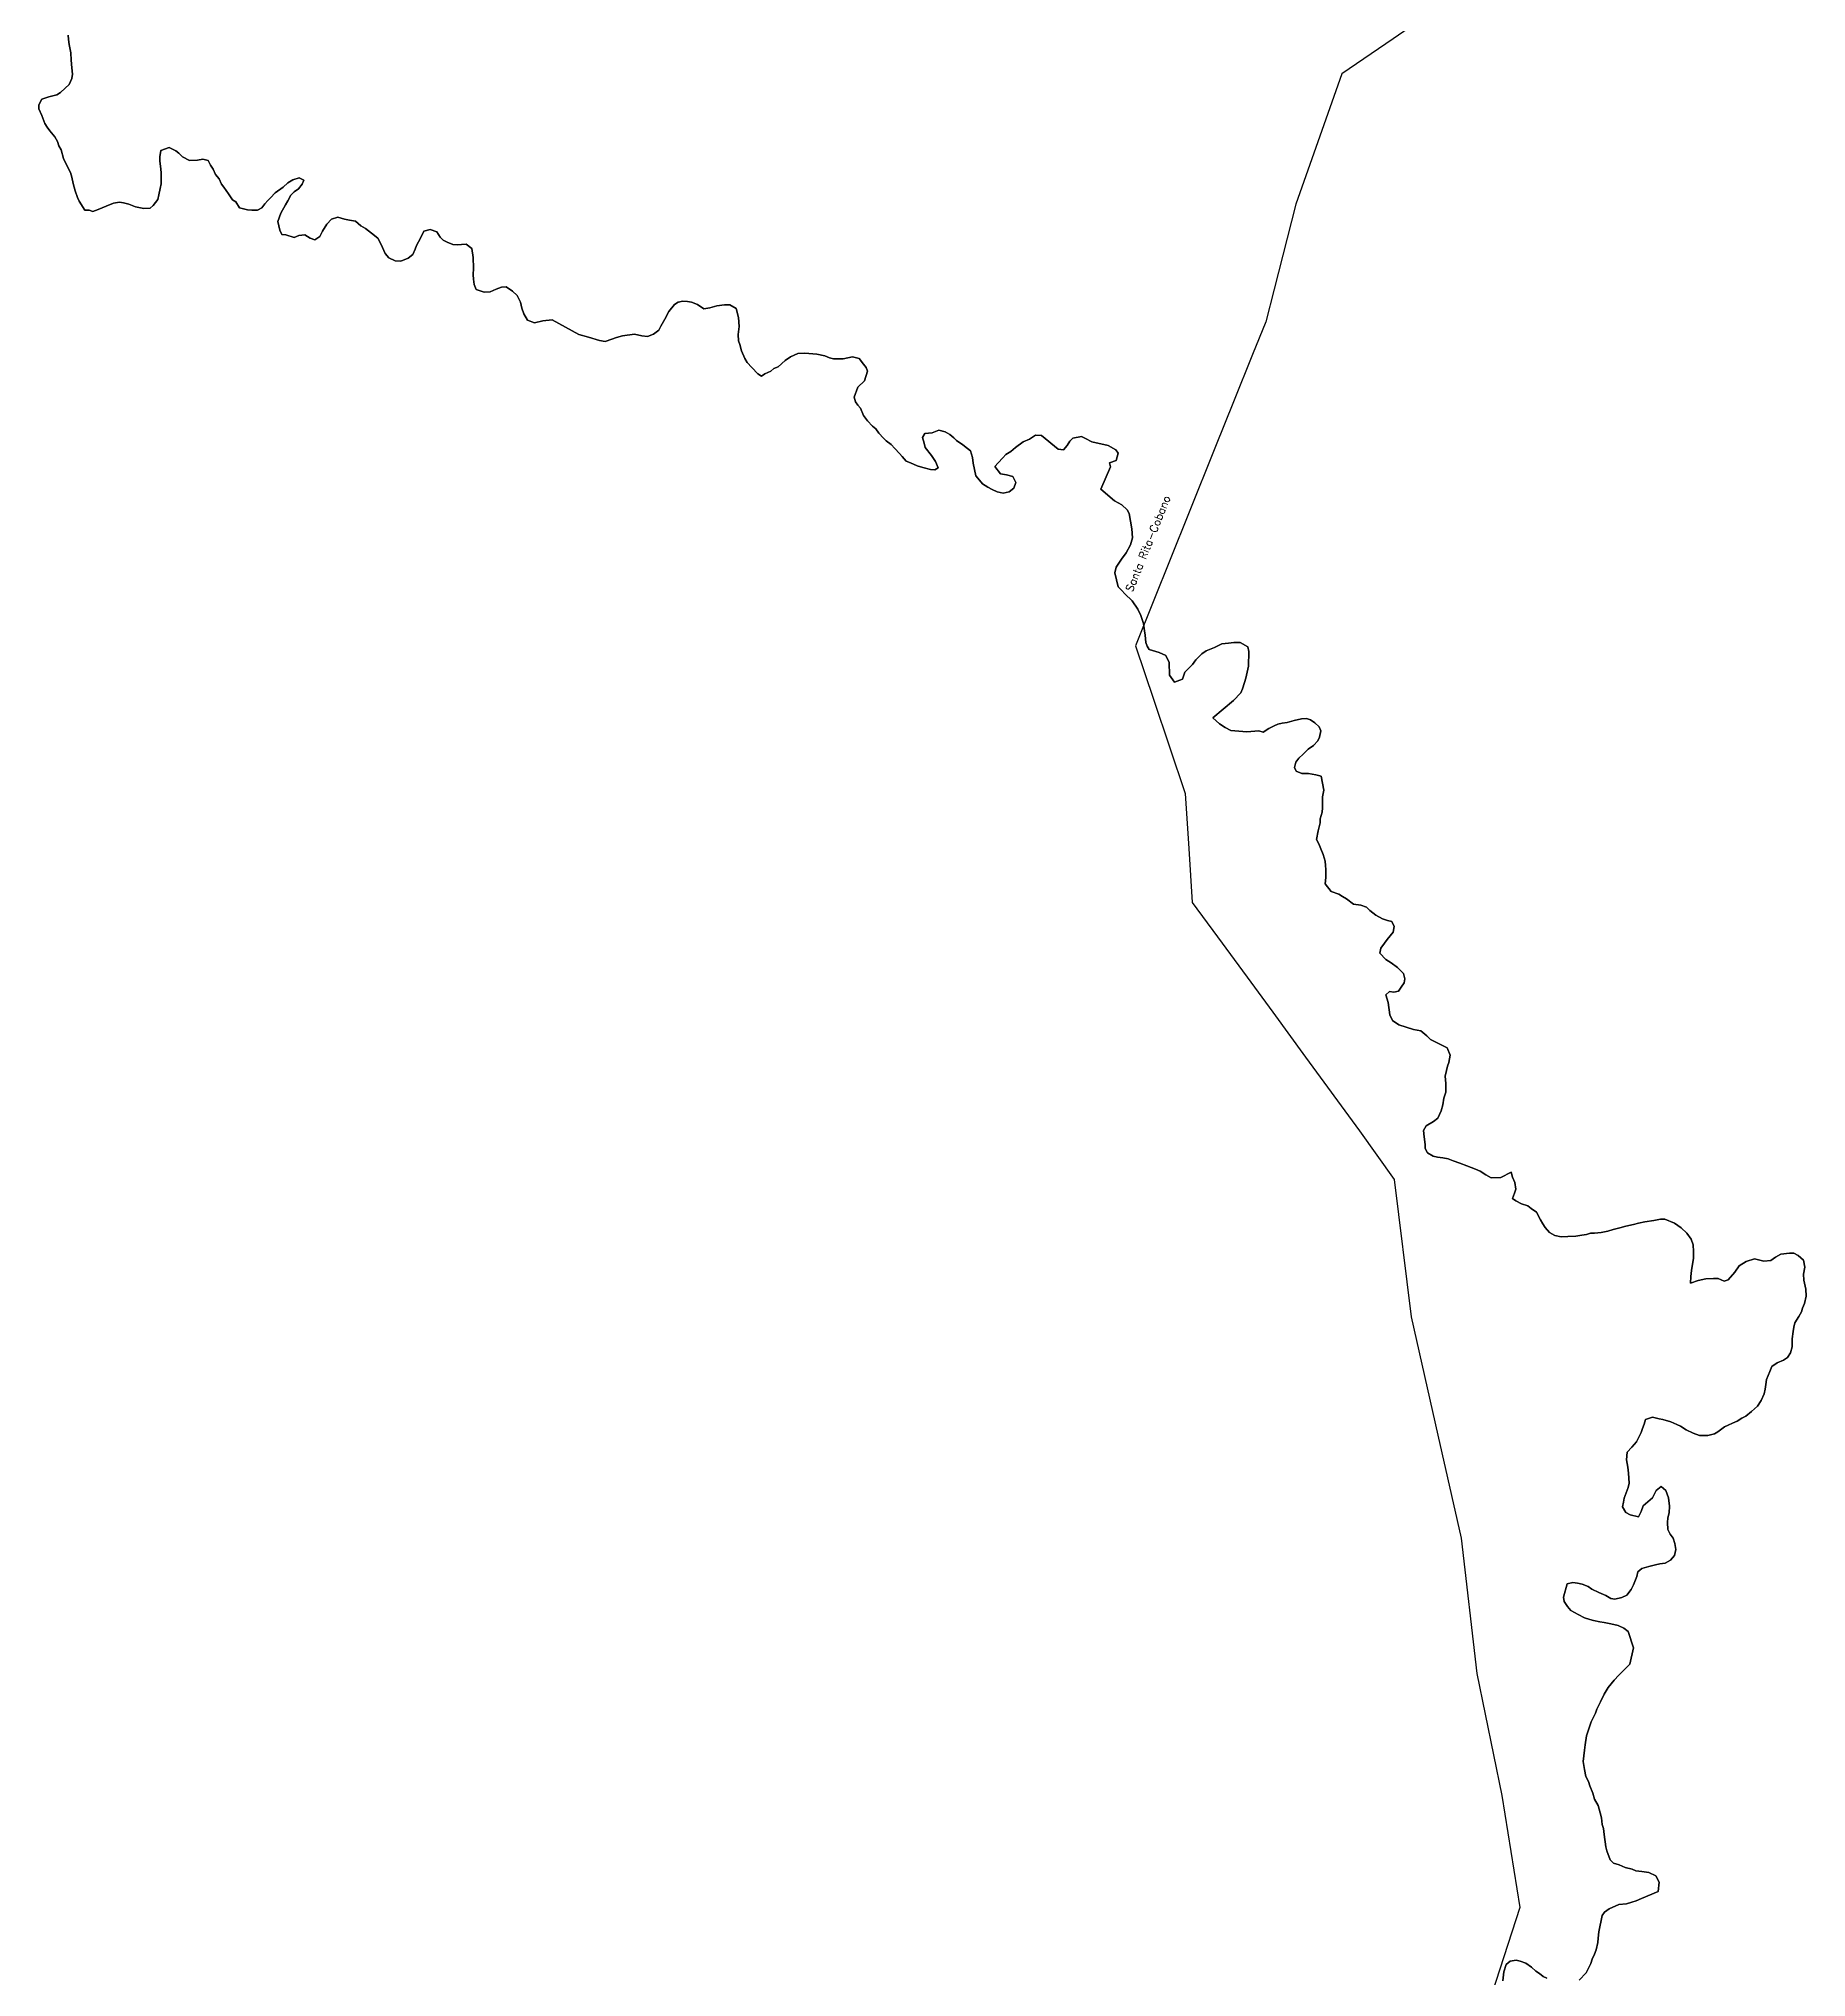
# Model space of a CAD drawing. Extents: x 283583 to 658922, y 889284 to 1241133.
# Drawn here: x 359655 to 371025, y 1085293 to 1097764 of the extents above; entities that cross this region are included whole.
import ezdxf
from ezdxf.enums import TextEntityAlignment as Align

# ---------------------------------------------------------------- set-up
doc = ezdxf.new("R2010")
doc.units = 0
doc.header["$MEASUREMENT"] = 0
for name, color, linetype in [('138 kV', 174, 'Continuous'), ('Circuito', 40, 'Continuous'), ('GUANACASTE', 7, 'Continuous'), ('PUNTARENAS', 7, 'Continuous')]:
    doc.layers.add(name, color=color, linetype=linetype)
doc.styles.add('COMPLEX', font='COMPLEX', dxfattribs={"height": 0.2})

msp = doc.modelspace()

# ---------------------------------------------------------------- linework, layer by layer
at = {"layer": '138 kV'}
msp.add_lwpolyline([(368724, 1098007), (368368, 1097763), (368039, 1097538), (367743, 1096699), (367603, 1096153), (367548, 1095942), (367464, 1095732), (367342, 1095428), (367226, 1095141), (367052, 1094708), (366710, 1093858), (366828, 1093508), (366929, 1093209), (367030, 1092908), (367054, 1092554), (367075, 1092208), (367239, 1091987), (367428, 1091727), (367594, 1091501), (367804, 1091213), (368151, 1090738), (368375, 1090425), (368483, 1089541), (368656, 1088780), (368806, 1088118), (368906, 1087246), (369067, 1086463), (369184, 1085742), (368876, 1084796)], dxfattribs=at)
at = {"layer": 'GUANACASTE', "color": 241, "ltscale": 0.8}
for points in [[(359845, 1097787), (359847, 1097759), (359851, 1097727), (359862, 1097673), (359863, 1097625), (359868, 1097576), (359873, 1097536), (359869, 1097508), (359850, 1097469), (359826, 1097446), (359795, 1097417), (359772, 1097402), (359719, 1097389), (359675, 1097374), (359655, 1097339), (359656, 1097312), (359675, 1097271), (359694, 1097219), (359709, 1097194), (359727, 1097171), (359759, 1097133), (359775, 1097102), (359784, 1097074), (359799, 1097049), (359815, 1096994), (359834, 1096952), (359859, 1096903), (359868, 1096873), (359876, 1096833), (359890, 1096785), (359904, 1096742), (359915, 1096718), (359951, 1096662), (359980, 1096661), (360004, 1096653), (360038, 1096666), (360088, 1096686), (360135, 1096706), (360174, 1096712), (360201, 1096708), (360235, 1096699), (360278, 1096682), (360331, 1096671), (360371, 1096673), (360392, 1096692), (360422, 1096730), (360427, 1096759), (360436, 1096801), (360442, 1096831), (360442, 1096903), (360439, 1096944), (360435, 1096977), (360434, 1097003), (360440, 1097044), (360494, 1097065), (360536, 1097043), (360556, 1097028), (360580, 1097003), (360624, 1096981), (360676, 1096983), (360711, 1096988), (360744, 1096981), (360760, 1096950), (360777, 1096924), (360792, 1096890), (360815, 1096862), (360830, 1096829), (360845, 1096809), (360875, 1096766), (360901, 1096727), (360923, 1096714), (360946, 1096677), (360972, 1096670), (360999, 1096663), (361025, 1096660), (361063, 1096662), (361090, 1096677), (361109, 1096701), (361128, 1096724), (361147, 1096741), (361175, 1096772), (361228, 1096809), (361258, 1096836), (361290, 1096856), (361331, 1096869), (361360, 1096853), (361349, 1096828), (361326, 1096799), (361298, 1096778), (361277, 1096757), (361258, 1096722), (361243, 1096695), (361212, 1096642), (361194, 1096589), (361205, 1096532), (361219, 1096505), (361245, 1096502), (361299, 1096485), (361328, 1096499), (361367, 1096503), (361402, 1096481), (361431, 1096471), (361464, 1096491), (361480, 1096526), (361508, 1096570), (361539, 1096603), (361579, 1096615), (361622, 1096604), (361655, 1096597), (361693, 1096590), (361727, 1096561), (361758, 1096544), (361796, 1096512), (361837, 1096480), (361857, 1096441), (361884, 1096382), (361907, 1096355), (361949, 1096334), (361985, 1096333), (362032, 1096352), (362061, 1096375), (362076, 1096409), (362085, 1096433), (362111, 1096481), (362132, 1096526), (362174, 1096537), (362216, 1096521), (362238, 1096487), (362256, 1096469), (362282, 1096455), (362318, 1096441), (362350, 1096437), (362375, 1096441), (362404, 1096443), (362441, 1096414), (362450, 1096357), (362452, 1096288), (362450, 1096245), (362451, 1096218), (362457, 1096182), (362468, 1096150), (362521, 1096133), (362560, 1096135), (362598, 1096152), (362633, 1096165), (362661, 1096167), (362703, 1096139), (362732, 1096112), (362755, 1096069), (362763, 1096031), (362775, 1095994), (362800, 1095953), (362844, 1095937), (362898, 1095948), (362957, 1095956), (363129, 1095860), (363191, 1095844), (363262, 1095823), (363299, 1095817), (363342, 1095832), (363371, 1095841), (363411, 1095853), (363487, 1095864), (363534, 1095853), (363571, 1095849), (363610, 1095864), (363645, 1095888), (363658, 1095915), (363682, 1095960), (363708, 1096009), (363746, 1096054), (363769, 1096068), (363798, 1096076), (363828, 1096074), (363854, 1096068), (363893, 1096053), (363934, 1096027), (363973, 1096032), (364017, 1096046), (364066, 1096051), (364101, 1096051), (364141, 1096028), (364157, 1095971), (364160, 1095912), (364155, 1095860), (364157, 1095821), (364166, 1095797), (364177, 1095756), (364197, 1095707), (364213, 1095681), (364242, 1095649), (364282, 1095609), (364304, 1095592), (364326, 1095607), (364365, 1095625), (364383, 1095643), (364412, 1095654), (364457, 1095693), (364491, 1095718), (364539, 1095738), (364581, 1095741), (364609, 1095738), (364661, 1095735), (364711, 1095724), (364742, 1095712), (364768, 1095705), (364830, 1095705), (364861, 1095712), (364891, 1095718), (364932, 1095707), (364960, 1095670), (364977, 1095648), (364987, 1095625), (364968, 1095563), (364924, 1095523), (364901, 1095458), (364909, 1095427), (364924, 1095406), (364941, 1095387), (364960, 1095339), (364986, 1095306), (365019, 1095271), (365040, 1095255), (365060, 1095226), (365089, 1095194), (365107, 1095176), (365139, 1095153), (365163, 1095128), (365192, 1095095), (365210, 1095077), (365236, 1095047), (365264, 1095035), (365305, 1095017), (365343, 1095006), (365391, 1094993), (365419, 1094991), (365441, 1095003), (365424, 1095045), (365398, 1095083), (365358, 1095134), (365352, 1095161), (365341, 1095198), (365356, 1095224), (365403, 1095229), (365446, 1095245), (365487, 1095235), (365516, 1095217), (365541, 1095197), (365560, 1095179), (365600, 1095152), (365629, 1095127), (365650, 1095113), (365662, 1095069), (365667, 1095033), (365683, 1094952), (365707, 1094923), (365727, 1094900), (365760, 1094878), (365789, 1094864), (365821, 1094849), (365860, 1094841), (365898, 1094848), (365928, 1094872), (365941, 1094908), (365921, 1094948), (365881, 1094959), (365842, 1094965), (365806, 1095012), (365828, 1095035), (365857, 1095068), (365877, 1095088), (365908, 1095109), (365938, 1095134), (365987, 1095170), (366029, 1095187), (366067, 1095213), (366106, 1095211), (366213, 1095123), (366247, 1095119), (366272, 1095148), (366288, 1095174), (366307, 1095194), (366363, 1095204), (366390, 1095192), (366430, 1095171), (366535, 1095147), (366585, 1095120), (366600, 1095097), (366587, 1095051), (366543, 1095036), (366549, 1095009), (366487, 1094867), (366576, 1094790), (366622, 1094765), (366658, 1094734), (366670, 1094710), (366686, 1094610), (366691, 1094554), (366679, 1094508), (366650, 1094457), (366620, 1094416), (366604, 1094391), (366586, 1094364), (366577, 1094327), (366600, 1094238), (366622, 1094215), (366641, 1094193), (366689, 1094147), (366725, 1094095), (366745, 1094053), (366761, 1094001), (366769, 1093955), (366772, 1093927), (366777, 1093880), (366786, 1093856), (366798, 1093834), (366863, 1093816), (366906, 1093797), (366927, 1093751), (366930, 1093669), (366962, 1093625), (367012, 1093643), (367027, 1093688), (367078, 1093739), (367098, 1093769), (367137, 1093806), (367166, 1093825), (367219, 1093847), (367265, 1093871), (367309, 1093875), (367344, 1093880), (367384, 1093880), (367433, 1093852), (367439, 1093821), (367437, 1093728), (367420, 1093651), (367412, 1093622), (367399, 1093582), (367389, 1093555), (367340, 1093507), (367208, 1093394), (367250, 1093357), (367287, 1093332), (367324, 1093313), (367426, 1093304), (367503, 1093311), (367532, 1093303), (367569, 1093327), (367602, 1093344), (367627, 1093354), (367655, 1093360), (367686, 1093366), (367731, 1093378), (367778, 1093388), (367811, 1093390), (367836, 1093382), (367865, 1093363), (367893, 1093337), (367902, 1093312), (367895, 1093270), (367883, 1093247), (367856, 1093217), (367822, 1093194), (367789, 1093162), (367761, 1093135), (367742, 1093110), (367733, 1093075), (367744, 1093051), (367780, 1093037), (367824, 1093036), (367870, 1093029), (367904, 1093019), (367922, 1092930), (367914, 1092886), (367914, 1092817), (367912, 1092789), (367899, 1092746), (367898, 1092719), (367885, 1092669), (367875, 1092613), (367889, 1092584), (367903, 1092553), (367917, 1092515), (367930, 1092473), (367932, 1092446), (367934, 1092420), (367934, 1092367), (367931, 1092327), (367970, 1092277), (368019, 1092260), (368042, 1092246), (368069, 1092230), (368114, 1092197), (368160, 1092190), (368196, 1092178), (368219, 1092155), (368256, 1092125), (368299, 1092102), (368331, 1092091), (368360, 1092085), (368375, 1092053), (368368, 1092017), (368330, 1091970), (368312, 1091945), (368289, 1091913), (368283, 1091881), (368322, 1091841), (368356, 1091819), (368396, 1091788), (368434, 1091750), (368444, 1091715), (368440, 1091690), (368419, 1091662), (368402, 1091636), (368372, 1091631), (368345, 1091635), (368320, 1091614), (368335, 1091563), (368346, 1091484), (368364, 1091448), (368405, 1091421), (368452, 1091406), (368499, 1091391), (368547, 1091381), (368584, 1091349), (368608, 1091326), (368715, 1091272), (368735, 1091224), (368726, 1091178), (368717, 1091154), (368711, 1091127), (368702, 1091090), (368706, 1091043), (368708, 1091018), (368708, 1090986), (368694, 1090949), (368687, 1090906), (368678, 1090867), (368656, 1090820), (368627, 1090799), (368580, 1090771), (368564, 1090741), (368567, 1090699), (368574, 1090650), (368575, 1090624), (368588, 1090597), (368626, 1090576), (368654, 1090569), (368687, 1090564), (368721, 1090558), (368755, 1090546), (368797, 1090530), (368842, 1090513), (368870, 1090502), (368898, 1090492), (368928, 1090479), (368964, 1090456), (368999, 1090436), (369060, 1090438), (369127, 1090473), (369136, 1090441), (369151, 1090405), (369158, 1090362), (369148, 1090336), (369135, 1090303), (369157, 1090287), (369193, 1090269), (369235, 1090255), (369257, 1090238), (369290, 1090214), (369317, 1090166), (369332, 1090139), (369346, 1090117), (369374, 1090084), (369408, 1090065), (369450, 1090056), (369492, 1090058), (369544, 1090061), (369581, 1090066), (369611, 1090071), (369638, 1090079), (369663, 1090080), (369706, 1090084), (369749, 1090092), (369784, 1090103), (369827, 1090115), (369866, 1090124), (369915, 1090136), (369946, 1090143), (369988, 1090152), (370044, 1090162), (370088, 1090169), (370116, 1090169), (370178, 1090143), (370221, 1090113), (370257, 1090079), (370286, 1090041), (370298, 1090004), (370301, 1089962), (370300, 1089917), (370294, 1089880), (370288, 1089840), (370284, 1089800), (370282, 1089758), (370331, 1089776), (370380, 1089786), (370429, 1089787), (370459, 1089787), (370497, 1089770), (370523, 1089780), (370567, 1089829), (370595, 1089869), (370638, 1089898), (370693, 1089915), (370728, 1089907), (370752, 1089899), (370798, 1089904), (370827, 1089926), (370863, 1089945), (370917, 1089952), (370945, 1089950), (370973, 1089936), (371008, 1089905), (371017, 1089861), (371008, 1089817), (371009, 1089777), (371022, 1089719), (371025, 1089674), (371015, 1089628), (371001, 1089598), (370994, 1089573), (370977, 1089544), (370952, 1089503), (370946, 1089475), (370942, 1089447), (370935, 1089399), (370934, 1089348), (370925, 1089310), (370904, 1089279), (370880, 1089263), (370839, 1089246), (370805, 1089223), (370792, 1089189), (370769, 1089139), (370765, 1089106), (370762, 1089076), (370754, 1089046), (370736, 1089004), (370711, 1088967), (370674, 1088932), (370637, 1088903), (370612, 1088890), (370581, 1088871), (370552, 1088858), (370523, 1088845), (370500, 1088833), (370457, 1088802), (370435, 1088788), (370393, 1088777), (370339, 1088778), (370298, 1088792), (370254, 1088815), (370216, 1088838), (370193, 1088849), (370154, 1088866), (370104, 1088882), (370079, 1088886), (370037, 1088896), (369991, 1088881), (369983, 1088850), (369973, 1088822), (369963, 1088798), (369945, 1088759), (369933, 1088737), (369903, 1088703), (369873, 1088671), (369869, 1088622), (369878, 1088575), (369883, 1088535), (369886, 1088472), (369881, 1088443), (369855, 1088374), (369851, 1088349), (369844, 1088319), (369865, 1088283), (369892, 1088267), (369947, 1088255), (369963, 1088290), (369976, 1088325), (370037, 1088376), (370060, 1088425), (370093, 1088449), (370122, 1088425), (370140, 1088376), (370146, 1088323), (370143, 1088280), (370136, 1088248), (370133, 1088218), (370136, 1088173), (370151, 1088144), (370170, 1088117), (370180, 1088083), (370187, 1088044), (370179, 1088006), (370152, 1087977), (370118, 1087957), (370084, 1087953), (370055, 1087946), (370013, 1087936), (369968, 1087922), (369943, 1087901), (369935, 1087870), (369914, 1087817), (369900, 1087787), (369871, 1087750), (369839, 1087735), (369794, 1087726), (369768, 1087729), (369737, 1087748), (369692, 1087767), (369646, 1087790), (369623, 1087806), (369585, 1087822), (369553, 1087829), (369525, 1087833), (369487, 1087824), (369464, 1087738), (369468, 1087711), (369490, 1087679), (369511, 1087652), (369558, 1087626), (369600, 1087606), (369633, 1087595), (369657, 1087587), (369697, 1087580), (369726, 1087575), (369758, 1087568), (369788, 1087562), (369815, 1087556), (369852, 1087539), (369880, 1087517), (369915, 1087412), (369891, 1087308), (369820, 1087237), (369789, 1087204), (369752, 1087157), (369725, 1087114), (369702, 1087065), (369679, 1087017), (369670, 1086992), (369655, 1086961), (369641, 1086935), (369634, 1086910), (369612, 1086845), (369603, 1086789), (369598, 1086754), (369590, 1086680), (369598, 1086630), (369608, 1086584), (369625, 1086552), (369634, 1086524), (369652, 1086478), (369664, 1086438), (369687, 1086397), (369700, 1086350), (369708, 1086318), (369713, 1086275), (369722, 1086249), (369725, 1086212), (369737, 1086132), (369742, 1086107), (369765, 1086048), (369785, 1086027), (369822, 1086017), (369861, 1085998), (369905, 1085988), (369929, 1085978), (369967, 1085973), (370013, 1085966), (370059, 1085946), (370079, 1085905), (370074, 1085844), (369965, 1085799), (369932, 1085785), (369903, 1085776), (369869, 1085765), (369819, 1085761), (369758, 1085734), (369728, 1085711), (369713, 1085689), (369692, 1085585), (369687, 1085545), (369685, 1085516), (369674, 1085469), (369663, 1085442), (369648, 1085410), (369640, 1085382), (369624, 1085352), (369610, 1085322), (369564, 1085274)], [(369357, 1085287), (369333, 1085297), (369309, 1085316), (369285, 1085333), (369259, 1085358), (369222, 1085383), (369186, 1085397), (369160, 1085402), (369121, 1085396), (369095, 1085374), (369080, 1085327), (369074, 1085270)]]:
    msp.add_lwpolyline(points, dxfattribs=at)
at = {"layer": 'PUNTARENAS', "color": 241}
for points in [[(369564, 1085274), (369610, 1085322), (369624, 1085352), (369640, 1085382), (369648, 1085410), (369663, 1085442), (369674, 1085469), (369685, 1085516), (369687, 1085545), (369692, 1085585), (369713, 1085689), (369728, 1085711), (369758, 1085734), (369819, 1085761), (369869, 1085765), (369903, 1085776), (369932, 1085785), (369965, 1085799), (370074, 1085844), (370079, 1085905), (370059, 1085946), (370013, 1085966), (369967, 1085973), (369929, 1085978), (369905, 1085988), (369861, 1085998), (369822, 1086017), (369785, 1086027), (369765, 1086048), (369742, 1086107), (369737, 1086132), (369725, 1086212), (369722, 1086249), (369713, 1086275), (369708, 1086318), (369700, 1086350), (369687, 1086397), (369664, 1086438), (369652, 1086478), (369634, 1086524), (369625, 1086552), (369608, 1086584), (369598, 1086630), (369590, 1086680), (369598, 1086754), (369603, 1086789), (369612, 1086845), (369634, 1086910), (369641, 1086935), (369655, 1086961), (369670, 1086992), (369679, 1087017), (369702, 1087065), (369725, 1087114), (369752, 1087157), (369789, 1087204), (369820, 1087237), (369891, 1087308), (369915, 1087412), (369880, 1087517), (369852, 1087539), (369815, 1087556), (369788, 1087562), (369758, 1087568), (369726, 1087575), (369697, 1087580), (369657, 1087587), (369633, 1087595), (369600, 1087606), (369558, 1087626), (369511, 1087652), (369490, 1087679), (369468, 1087711), (369464, 1087738), (369487, 1087824), (369525, 1087833), (369553, 1087829), (369585, 1087822), (369623, 1087806), (369646, 1087790), (369692, 1087767), (369737, 1087748), (369768, 1087729), (369794, 1087726), (369839, 1087735), (369871, 1087750), (369900, 1087787), (369914, 1087817), (369935, 1087870), (369943, 1087901), (369968, 1087922), (370013, 1087936), (370055, 1087946), (370084, 1087953), (370118, 1087957), (370152, 1087977), (370179, 1088006), (370187, 1088044), (370180, 1088083), (370170, 1088117), (370151, 1088144), (370136, 1088173), (370133, 1088218), (370136, 1088248), (370143, 1088280), (370146, 1088323), (370140, 1088376), (370122, 1088425), (370093, 1088449), (370060, 1088425), (370037, 1088376), (369976, 1088325), (369963, 1088290), (369947, 1088255), (369892, 1088267), (369865, 1088283), (369844, 1088319), (369851, 1088349), (369855, 1088374), (369881, 1088443), (369886, 1088472), (369883, 1088535), (369878, 1088575), (369869, 1088622), (369873, 1088671), (369903, 1088703), (369933, 1088737), (369945, 1088759), (369963, 1088798), (369973, 1088822), (369983, 1088850), (369991, 1088881), (370037, 1088896), (370079, 1088886), (370104, 1088882), (370154, 1088866), (370193, 1088849), (370216, 1088838), (370254, 1088815), (370298, 1088792), (370339, 1088778), (370393, 1088777), (370435, 1088788), (370457, 1088802), (370500, 1088833), (370523, 1088845), (370552, 1088858), (370581, 1088871), (370612, 1088890), (370637, 1088903), (370674, 1088932), (370711, 1088967), (370736, 1089004), (370754, 1089046), (370762, 1089076), (370765, 1089106), (370769, 1089139), (370792, 1089189), (370805, 1089223), (370839, 1089246), (370880, 1089263), (370904, 1089279), (370925, 1089310), (370934, 1089348), (370935, 1089399), (370942, 1089447), (370946, 1089475), (370952, 1089503), (370977, 1089544), (370994, 1089573), (371001, 1089598), (371015, 1089628), (371025, 1089674), (371022, 1089719), (371009, 1089777), (371008, 1089817), (371017, 1089861), (371008, 1089905), (370973, 1089936), (370945, 1089950), (370917, 1089952), (370863, 1089945), (370827, 1089926), (370798, 1089904), (370752, 1089899), (370728, 1089907), (370693, 1089915), (370638, 1089898), (370595, 1089869), (370567, 1089829), (370523, 1089780), (370497, 1089770), (370459, 1089787), (370429, 1089787), (370380, 1089786), (370331, 1089776), (370282, 1089758), (370284, 1089800), (370288, 1089840), (370294, 1089880), (370300, 1089917), (370301, 1089962), (370298, 1090004), (370286, 1090041), (370257, 1090079), (370221, 1090113), (370178, 1090143), (370116, 1090169), (370088, 1090169), (370044, 1090162), (369988, 1090152), (369946, 1090143), (369915, 1090136), (369866, 1090124), (369827, 1090115), (369784, 1090103), (369749, 1090092), (369706, 1090084), (369663, 1090080), (369638, 1090079), (369611, 1090071), (369581, 1090066), (369544, 1090061), (369492, 1090058), (369450, 1090056), (369408, 1090065), (369374, 1090084), (369346, 1090117), (369332, 1090139), (369317, 1090166), (369290, 1090214), (369257, 1090238), (369235, 1090255), (369193, 1090269), (369157, 1090287), (369135, 1090303), (369148, 1090336), (369158, 1090362), (369151, 1090405), (369136, 1090441), (369127, 1090473), (369060, 1090438), (368999, 1090436), (368964, 1090456), (368928, 1090479), (368898, 1090492), (368870, 1090502), (368842, 1090513), (368797, 1090530), (368755, 1090546), (368721, 1090558), (368687, 1090564), (368654, 1090569), (368626, 1090576), (368588, 1090597), (368575, 1090624), (368574, 1090650), (368567, 1090699), (368564, 1090741), (368580, 1090771), (368627, 1090799), (368656, 1090820), (368678, 1090867), (368687, 1090906), (368694, 1090949), (368708, 1090986), (368708, 1091018), (368706, 1091043), (368702, 1091090), (368711, 1091127), (368717, 1091154), (368726, 1091178), (368735, 1091224), (368715, 1091272), (368608, 1091326), (368584, 1091349), (368547, 1091381), (368499, 1091391), (368452, 1091406), (368405, 1091421), (368364, 1091448), (368346, 1091484), (368335, 1091563), (368320, 1091614), (368345, 1091635), (368372, 1091631), (368402, 1091636), (368419, 1091662), (368440, 1091690), (368444, 1091715), (368434, 1091750), (368396, 1091788), (368356, 1091819), (368322, 1091841), (368283, 1091881), (368289, 1091913), (368312, 1091945), (368330, 1091970), (368368, 1092017), (368375, 1092053), (368360, 1092085), (368331, 1092091), (368299, 1092102), (368256, 1092125), (368219, 1092155), (368196, 1092178), (368160, 1092190), (368114, 1092197), (368069, 1092230), (368042, 1092246), (368019, 1092260), (367970, 1092277), (367931, 1092327), (367934, 1092367), (367934, 1092420), (367932, 1092446), (367930, 1092473), (367917, 1092515), (367903, 1092553), (367889, 1092584), (367875, 1092613), (367885, 1092669), (367898, 1092719), (367899, 1092746), (367912, 1092789), (367914, 1092817), (367914, 1092886), (367922, 1092930), (367904, 1093019), (367870, 1093029), (367824, 1093036), (367780, 1093037), (367744, 1093051), (367733, 1093075), (367742, 1093110), (367761, 1093135), (367789, 1093162), (367822, 1093194), (367856, 1093217), (367883, 1093247), (367895, 1093270), (367902, 1093312), (367893, 1093337), (367865, 1093363), (367836, 1093382), (367811, 1093390), (367778, 1093388), (367731, 1093378), (367686, 1093366), (367655, 1093360), (367627, 1093354), (367602, 1093344), (367569, 1093327), (367532, 1093303), (367503, 1093311), (367426, 1093304), (367324, 1093313), (367287, 1093332), (367250, 1093357), (367208, 1093394), (367340, 1093507), (367389, 1093555), (367399, 1093582), (367412, 1093622), (367420, 1093651), (367437, 1093728), (367439, 1093821), (367433, 1093852), (367384, 1093880), (367344, 1093880), (367309, 1093875), (367265, 1093871), (367219, 1093847), (367166, 1093825), (367137, 1093806), (367098, 1093769), (367078, 1093739), (367027, 1093688), (367012, 1093643), (366962, 1093625), (366930, 1093669), (366927, 1093751), (366906, 1093797), (366863, 1093816), (366798, 1093834), (366786, 1093856), (366777, 1093880), (366772, 1093927), (366769, 1093955), (366761, 1094001), (366745, 1094053), (366725, 1094095), (366689, 1094147), (366641, 1094193), (366622, 1094215), (366600, 1094238), (366577, 1094327), (366586, 1094364), (366604, 1094391), (366620, 1094416), (366650, 1094457), (366679, 1094508), (366691, 1094554), (366686, 1094610), (366670, 1094710), (366658, 1094734), (366622, 1094765), (366576, 1094790), (366487, 1094867), (366549, 1095009), (366543, 1095036), (366587, 1095051), (366600, 1095097), (366585, 1095120), (366535, 1095147), (366430, 1095171), (366390, 1095192), (366363, 1095204), (366307, 1095194), (366288, 1095174), (366272, 1095148), (366247, 1095119), (366213, 1095123), (366106, 1095211), (366067, 1095213), (366029, 1095187), (365987, 1095170), (365938, 1095134), (365908, 1095109), (365877, 1095088), (365857, 1095068), (365828, 1095035), (365806, 1095012), (365842, 1094965), (365881, 1094959), (365921, 1094948), (365941, 1094908), (365928, 1094872), (365898, 1094848), (365860, 1094841), (365821, 1094849), (365789, 1094864), (365760, 1094878), (365727, 1094900), (365707, 1094923), (365683, 1094952), (365667, 1095033), (365662, 1095069), (365650, 1095113), (365629, 1095127), (365600, 1095152), (365560, 1095179), (365541, 1095197), (365516, 1095217), (365487, 1095235), (365446, 1095245), (365403, 1095229), (365356, 1095224), (365341, 1095198), (365352, 1095161), (365358, 1095134), (365398, 1095083), (365424, 1095045), (365441, 1095003), (365419, 1094991), (365391, 1094993), (365343, 1095006), (365305, 1095017), (365264, 1095035), (365236, 1095047), (365210, 1095077), (365192, 1095095), (365163, 1095128), (365139, 1095153), (365107, 1095176), (365089, 1095194), (365060, 1095226), (365040, 1095255), (365019, 1095271), (364986, 1095306), (364960, 1095339), (364941, 1095387), (364924, 1095406), (364909, 1095427), (364901, 1095458), (364924, 1095523), (364968, 1095563), (364987, 1095625), (364977, 1095648), (364960, 1095670), (364932, 1095707), (364891, 1095718), (364861, 1095712), (364830, 1095705), (364768, 1095705), (364742, 1095712), (364711, 1095724), (364661, 1095735), (364609, 1095738), (364581, 1095741), (364539, 1095738), (364491, 1095718), (364457, 1095693), (364412, 1095654), (364383, 1095643), (364365, 1095625), (364326, 1095607), (364304, 1095592), (364282, 1095609), (364242, 1095649), (364213, 1095681), (364197, 1095707), (364177, 1095756), (364166, 1095797), (364157, 1095821), (364155, 1095860), (364160, 1095912), (364157, 1095971), (364141, 1096028), (364101, 1096051), (364066, 1096051), (364017, 1096046), (363973, 1096032), (363934, 1096027), (363893, 1096053), (363854, 1096068), (363828, 1096074), (363798, 1096076), (363769, 1096068), (363746, 1096054), (363708, 1096009), (363682, 1095960), (363658, 1095915), (363645, 1095888), (363610, 1095864), (363571, 1095849), (363534, 1095853), (363487, 1095864), (363411, 1095853), (363371, 1095841), (363342, 1095832), (363299, 1095817), (363262, 1095823), (363191, 1095844), (363129, 1095860), (362957, 1095956), (362898, 1095948), (362844, 1095937), (362800, 1095953), (362775, 1095994), (362763, 1096031), (362755, 1096069), (362732, 1096112), (362703, 1096139), (362661, 1096167), (362633, 1096165), (362598, 1096152), (362560, 1096135), (362521, 1096133), (362468, 1096150), (362457, 1096182), (362451, 1096218), (362450, 1096245), (362452, 1096288), (362450, 1096357), (362441, 1096414), (362404, 1096443), (362375, 1096441), (362350, 1096437), (362318, 1096441), (362282, 1096455), (362256, 1096469), (362238, 1096487), (362216, 1096521), (362174, 1096537), (362132, 1096526), (362111, 1096481), (362085, 1096433), (362076, 1096409), (362061, 1096375), (362032, 1096352), (361985, 1096333), (361949, 1096334), (361907, 1096355), (361884, 1096382), (361857, 1096441), (361837, 1096480), (361796, 1096512), (361758, 1096544), (361727, 1096561), (361693, 1096590), (361655, 1096597), (361622, 1096604), (361579, 1096615), (361539, 1096603), (361508, 1096570), (361480, 1096526), (361464, 1096491), (361431, 1096471), (361402, 1096481), (361367, 1096503), (361328, 1096499), (361299, 1096485), (361245, 1096502), (361219, 1096505), (361205, 1096532), (361194, 1096589), (361212, 1096642), (361243, 1096695), (361258, 1096722), (361277, 1096757), (361298, 1096778), (361326, 1096799), (361349, 1096828), (361360, 1096853), (361331, 1096869), (361290, 1096856), (361258, 1096836), (361228, 1096809), (361175, 1096772), (361147, 1096741), (361128, 1096724), (361109, 1096701), (361090, 1096677), (361063, 1096662), (361025, 1096660), (360999, 1096663), (360972, 1096670), (360946, 1096677), (360923, 1096714), (360901, 1096727), (360875, 1096766), (360845, 1096809), (360830, 1096829), (360815, 1096862), (360792, 1096890), (360777, 1096924), (360760, 1096950), (360744, 1096981), (360711, 1096988), (360676, 1096983), (360624, 1096981), (360580, 1097003), (360556, 1097028), (360536, 1097043), (360494, 1097065), (360440, 1097044), (360434, 1097003), (360435, 1096977), (360439, 1096944), (360442, 1096903), (360442, 1096831), (360436, 1096801), (360427, 1096759), (360422, 1096730), (360392, 1096692), (360371, 1096673), (360331, 1096671), (360278, 1096682), (360235, 1096699), (360201, 1096708), (360174, 1096712), (360135, 1096706), (360088, 1096686), (360038, 1096666), (360004, 1096653), (359980, 1096661), (359951, 1096662), (359915, 1096718), (359904, 1096742), (359890, 1096785), (359876, 1096833), (359868, 1096873), (359859, 1096903), (359834, 1096952), (359815, 1096994), (359799, 1097049), (359784, 1097074), (359775, 1097102), (359759, 1097133), (359727, 1097171), (359709, 1097194), (359694, 1097219), (359675, 1097271), (359656, 1097312), (359655, 1097339), (359675, 1097374), (359719, 1097389), (359772, 1097402), (359795, 1097417), (359826, 1097446), (359850, 1097469), (359869, 1097508), (359873, 1097536), (359868, 1097576), (359863, 1097625), (359862, 1097673), (359851, 1097727), (359847, 1097759), (359845, 1097787)], [(369074, 1085270), (369080, 1085327), (369095, 1085374), (369121, 1085396), (369160, 1085402), (369186, 1085397), (369222, 1085383), (369259, 1085358), (369285, 1085333), (369309, 1085316), (369333, 1085297), (369357, 1085287)]]:
    msp.add_lwpolyline(points, dxfattribs=at)

# ---------------------------------------------------------------- texts
at = {"layer": 'Circuito', "style": 'COMPLEX'}
msp.add_text('Santa Rita-Cobano', height=50, rotation=68.07, dxfattribs=at).set_placement((366814, 1094507), align=Align.CENTER)

doc.saveas('drawing.dxf')
